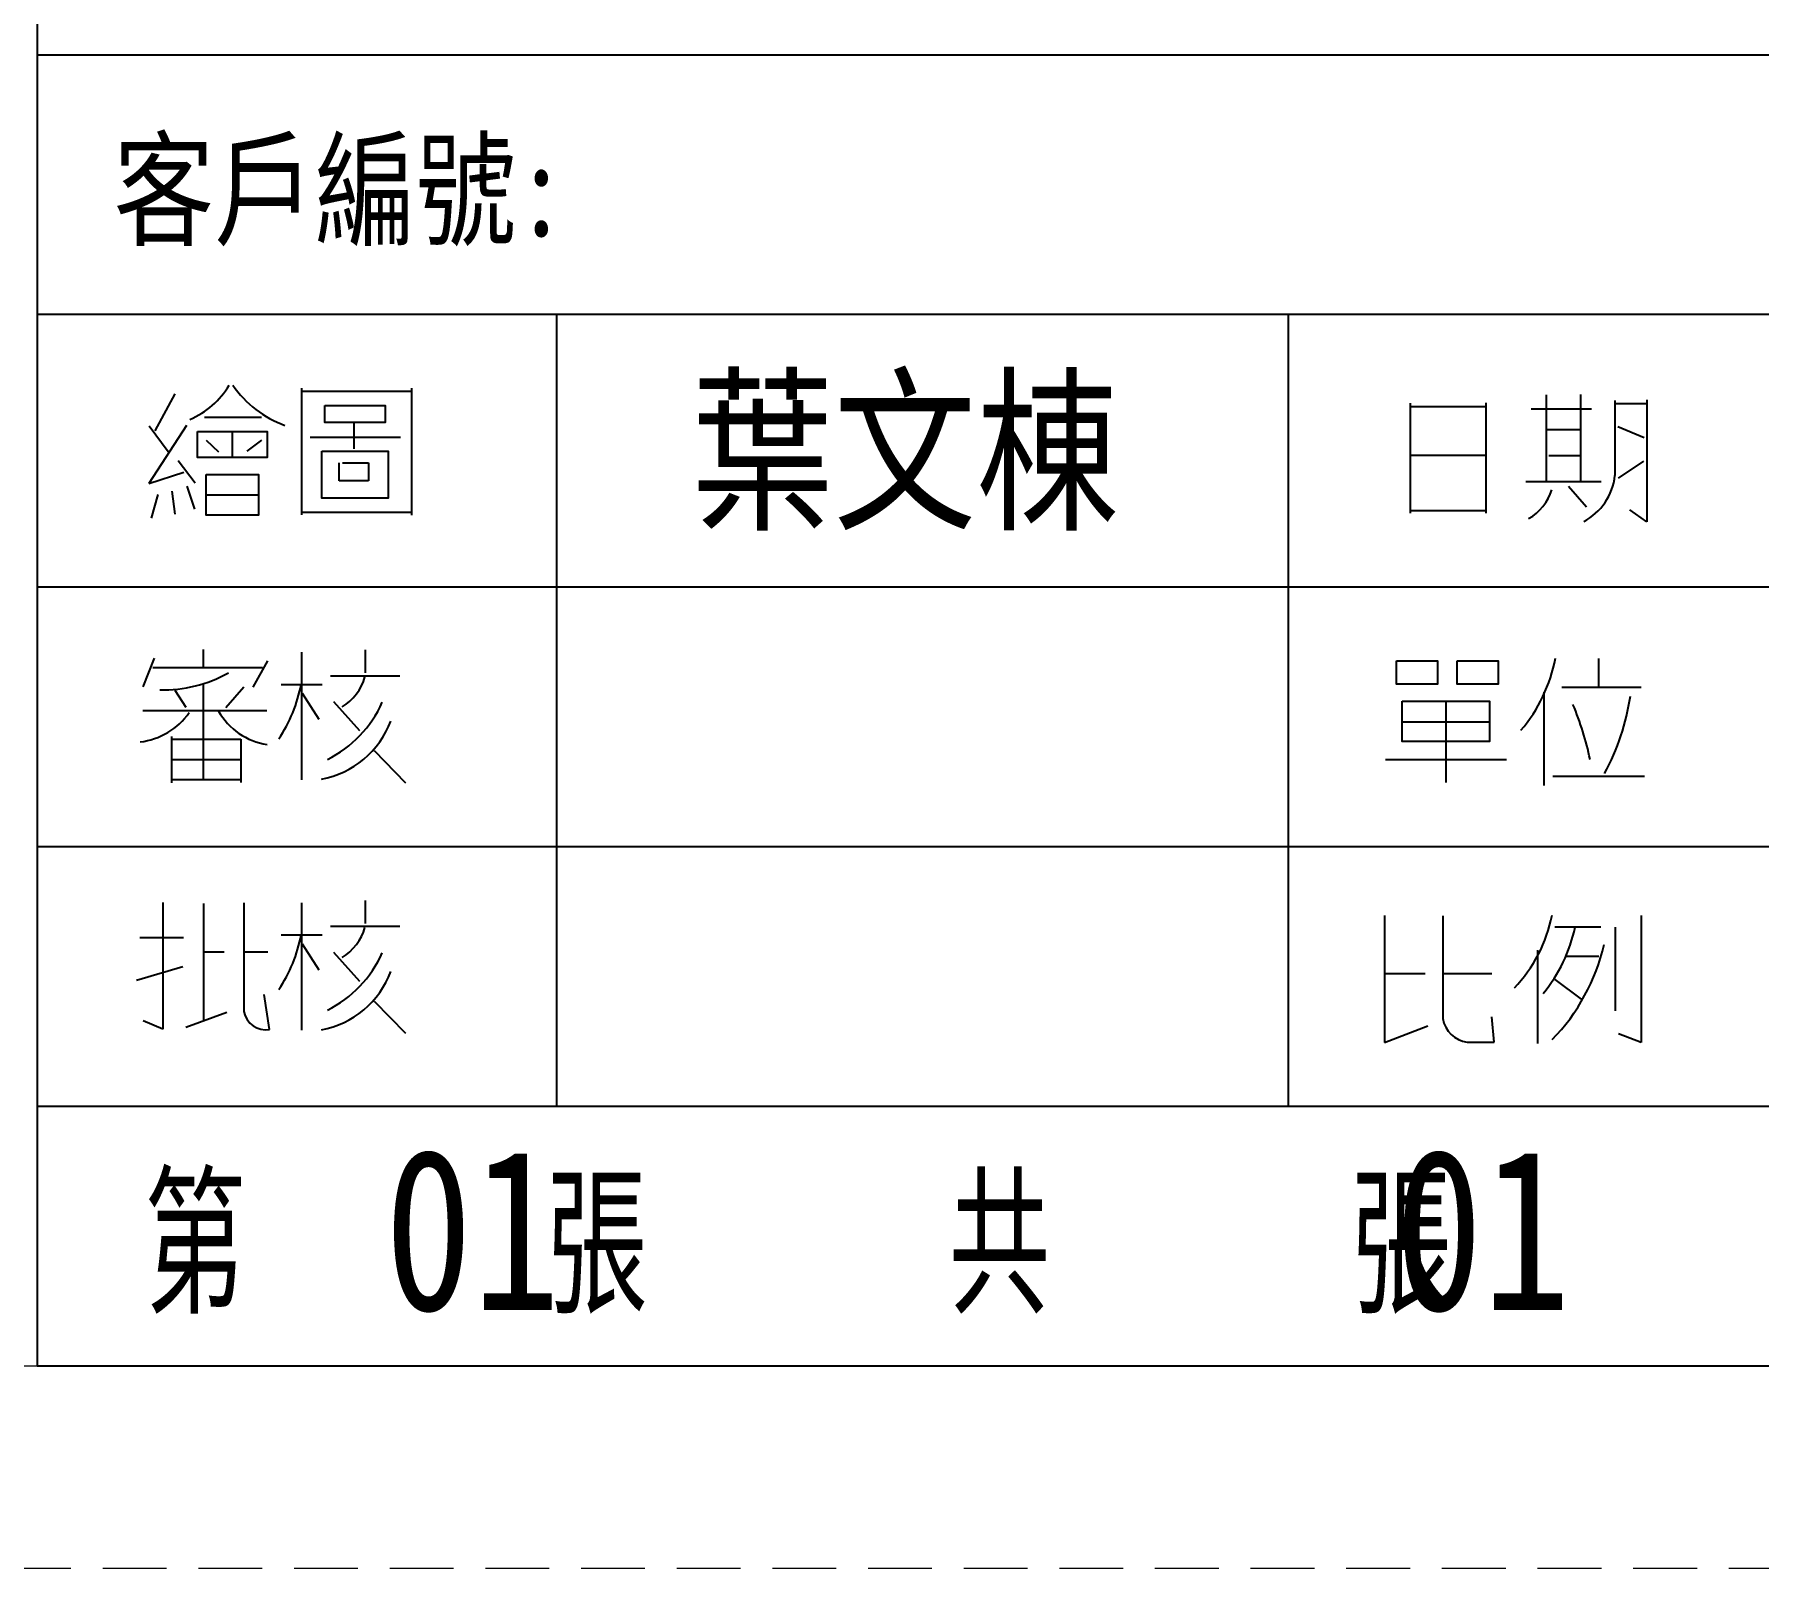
# Model space of a CAD drawing. Header units: millimetres. Extents: x 27300 to 28436, y -21252 to -20448.
# Drawn here: x 28193.1 to 28296.5, y -21251.8 to -21159.8 of the extents above; entities that cross this region are included whole.
import ezdxf

# ---------------------------------------------------------------- set-up
doc = ezdxf.new("R2010")
doc.units = ezdxf.units.MM
doc.header["$LTSCALE"] = 8
doc.linetypes.add('DASHED', pattern=[0.75, 0.5, -0.25])
doc.layers.add('A', color=7, linetype='Continuous')
doc.layers.add('dim', color=3, linetype='Continuous', lineweight=15)
doc.layers.add('MBOM-ASSIS-LAYER', color=71, linetype='Continuous', lineweight=9)
doc.styles.add('ROMANS', font='ROMANS.shx', dxfattribs={"height": 5, "bigfont": 'chineset.shx'})
doc.styles.add('style1', font='mingliu.ttc', dxfattribs={"width": 0.75})

# ---------------------------------------------------------------- blocks, each defined once
blk = doc.blocks.new('20100617.142056')
at = {"layer": 'MBOM-ASSIS-LAYER'}
blk.add_line((-12.7, 12.7), (-1176.3, 12.7), dxfattribs=at)
at = {"layer": 'MBOM-ASSIS-LAYER', "linetype": 'DASHED'}
blk.add_line((0, 0), (-1189, 0), dxfattribs=at)

msp = doc.modelspace()

# ---------------------------------------------------------------- linework, layer by layer
at = {"layer": 'A'}
for p, q in [((28193.281, -21066.776), (28193.281, -21239.657)), ((28424.048, -21161.004), (28193.281, -21161.004)), ((28424.048, -21176.579), (28193.281, -21176.579)), ((28224.434, -21176.579), (28224.434, -21224.082)), ((28268.3, -21176.579), (28268.3, -21224.082)), ((28201.543, -21181.337), (28200.344, -21183.555)), ((28209.144, -21180.984), (28209.144, -21188.58)), ((28209.144, -21181.16), (28215.684, -21181.16)), ((28215.723, -21180.984), (28215.723, -21188.6)), ((28283.764, -21181.385), (28283.764, -21186.582)), ((28285.824, -21181.371), (28285.824, -21186.539)), ((28287.883, -21181.721), (28287.883, -21186.232)), ((28289.797, -21181.692), (28289.797, -21189.006)), ((28203.31, -21182.731), (28206.728, -21182.731)), ((28275.601, -21181.896), (28275.601, -21188.483)), ((28275.628, -21182.087), (28280.176, -21182.087)), ((28280.149, -21181.869), (28280.149, -21188.483)), ((28282.873, -21182.232), (28286.481, -21182.232)), ((28287.913, -21181.911), (28289.797, -21181.911)), ((28202.23, -21183.221), (28199.991, -21186.716)), ((28200.011, -21183.241), (28201.15, -21184.792)), ((28204.98, -21183.594), (28204.98, -21185.106)), ((28212.266, -21183.104), (28212.266, -21184.635)), ((28283.764, -21183.458), (28285.824, -21183.458)), ((28288.059, -21183.283), (28289.636, -21183.955)), ((28203.428, -21184.105), (28204.155, -21184.811)), ((28206.728, -21184.105), (28205.864, -21184.772)), ((28209.654, -21183.928), (28215.075, -21183.928)), ((28201.739, -21185.322), (28202.76, -21186.676)), ((28211.402, -21186.539), (28211.402, -21185.459)), ((28211.599, -21185.459), (28213.15, -21185.459)), ((28213.15, -21185.459), (28213.15, -21186.539)), ((28275.628, -21184.999), (28280.176, -21184.999)), ((28283.916, -21185.02), (28285.824, -21185.02)), ((28288.102, -21186.393), (28289.621, -21185.371)), ((28199.991, -21186.716), (28202.073, -21186.029)), ((28202.25, -21186.873), (28202.721, -21188.247)), ((28213.15, -21186.539), (28211.402, -21186.539)), ((28282.537, -21186.582), (28287.065, -21186.582)), ((28285.112, -21186.867), (28286.187, -21188.108)), ((28200.521, -21187.363), (28200.128, -21188.777)), ((28201.366, -21187.167), (28201.543, -21188.541)), ((28203.487, -21187.383), (28206.512, -21187.383)), ((28209.183, -21188.423), (28215.704, -21188.423)), ((28275.628, -21188.32), (28280.176, -21188.32)), ((28289.797, -21189.006), (28288.774, -21188.29)), ((28424.048, -21192.932), (28193.281, -21192.932)), ((28200.294, -21197.183), (28199.614, -21198.899)), ((28203.245, -21196.664), (28203.245, -21197.719)), ((28209.13, -21196.825), (28209.13, -21204.476)), ((28212.976, -21198.059), (28212.976, -21196.682)), ((28286.899, -21197.209), (28286.899, -21198.899)), ((28200.222, -21197.737), (28206.805, -21197.737)), ((28207.091, -21197.343), (28206.214, -21198.917)), ((28210.865, -21198.237), (28215.033, -21198.237)), ((28201.546, -21199.095), (28202.19, -21200.132)), ((28203.245, -21198.791), (28203.245, -21204.459)), ((28205.678, -21198.917), (28204.605, -21200.168)), ((28207.914, -21198.756), (28210.364, -21198.756)), ((28209.166, -21199.292), (28210.167, -21200.847)), ((28283.618, -21199.221), (28283.618, -21204.833)), ((28284.705, -21198.919), (28289.455, -21198.919)), ((28199.614, -21200.329), (28207.055, -21200.329)), ((28211.044, -21199.793), (28212.618, -21201.527)), ((28277.741, -21199.804), (28277.741, -21204.652)), ((28275.145, -21201.011), (28280.358, -21201.011)), ((28201.349, -21201.884), (28201.349, -21204.655)), ((28201.385, -21202.045), (28205.499, -21202.045)), ((28205.499, -21202.045), (28205.499, -21204.637)), ((28201.385, -21203.261), (28205.463, -21203.261)), ((28213.494, -21202.724), (28215.372, -21204.655)), ((28274.138, -21203.264), (28281.384, -21203.264)), ((28201.367, -21204.459), (28205.463, -21204.459)), ((28284.162, -21204.27), (28289.657, -21204.27)), ((28424.048, -21208.507), (28193.281, -21208.507)), ((28212.976, -21213.092), (28212.976, -21211.715)), ((28200.812, -21211.84), (28200.812, -21219.446)), ((28203.255, -21211.905), (28203.255, -21218.945)), ((28205.675, -21211.861), (28205.675, -21218.378)), ((28209.13, -21211.859), (28209.13, -21219.51)), ((28274.08, -21212.626), (28274.08, -21220.233)), ((28277.563, -21212.642), (28277.563, -21218.808)), ((28289.454, -21212.626), (28289.454, -21220.233)), ((28207.914, -21213.789), (28210.364, -21213.789)), ((28210.865, -21213.271), (28215.033, -21213.271)), ((28284.28, -21213.305), (28287.049, -21213.305)), ((28287.895, -21213.322), (28287.895, -21218.344)), ((28199.438, -21213.932), (28202.055, -21213.932)), ((28203.233, -21214.804), (28204.497, -21214.804)), ((28205.719, -21214.804), (28207.114, -21214.804)), ((28209.166, -21214.326), (28210.167, -21215.881)), ((28211.044, -21214.826), (28212.618, -21216.56)), ((28283.251, -21214.697), (28283.251, -21220.3)), ((28199.242, -21216.504), (28202.012, -21215.676)), ((28284.976, -21215.062), (28286.916, -21215.062)), ((28274.097, -21216.106), (28276.502, -21216.106)), ((28277.646, -21216.106), (28280.515, -21216.106)), ((28284.28, -21216.471), (28285.855, -21217.648)), ((28207.223, -21219.468), (28206.896, -21217.354)), ((28213.494, -21217.758), (28215.372, -21219.689)), ((28200.812, -21219.446), (28199.635, -21218.945)), ((28202.208, -21219.315), (28204.65, -21218.422)), ((28280.648, -21220.217), (28280.498, -21218.692)), ((28274.08, -21220.233), (28276.667, -21219.239)), ((28289.454, -21220.233), (28288.11, -21219.72)), ((28279.022, -21220.217), (28280.648, -21220.217)), ((28424.048, -21224.082), (28193.281, -21224.082)), ((28424.048, -21239.657), (28193.281, -21239.657))]:
    msp.add_line(p, q, dxfattribs=at)
for points in [[(28210.538, -21182.024), (28214.152, -21182.024), (28214.152, -21183.045), (28210.538, -21183.045)], [(28202.898, -21183.594), (28207.081, -21183.594), (28207.081, -21185.145), (28202.898, -21185.145)], [(28210.361, -21184.772), (28214.329, -21184.772), (28214.329, -21187.579), (28210.361, -21187.579)], [(28203.428, -21186.166), (28206.551, -21186.166), (28206.551, -21188.6), (28203.428, -21188.6)], [(28274.782, -21197.35), (28277.238, -21197.35), (28277.238, -21198.738), (28274.782, -21198.738)], [(28278.426, -21197.35), (28280.881, -21197.35), (28280.881, -21198.738), (28278.426, -21198.738)], [(28275.125, -21199.764), (28280.358, -21199.764), (28280.358, -21202.178), (28275.125, -21202.178)]]:
    msp.add_lwpolyline(points, close=True, dxfattribs=at)
for centre, radius, start, end in [((28200.378, -21178.125), 5.174, 293.55808, 328.78297), ((28210.309, -21177.192), 6.407, 214.34798, 250.23218), ((28284.367, -21185.862), 3.536, 297.76113, 353.99445), ((28281.189, -21186.18), 3.045, 300.05357, 342.73103), ((28275.04, -21195.398), 9.454, 319.6961, 349.08429), ((28200.884, -21191.207), 7.874, 268.17627, 299.53133), ((28209.842, -21197.391), 3.231, 302.55202, 343.49695), ((28200.499, -21197.135), 8.764, 326.06578, 349.34121), ((28207.694, -21198.339), 4.075, 209.80401, 261.2378), ((28207.575, -21196.984), 7.006, 296.36329, 336.04338), ((28268.573, -21207), 18.211, 11.83969, 22.72678), ((28274.963, -21197.425), 13.998, 331.47839, 351.63307), ((28198.967, -21198.025), 4.209, 276.6347, 324.7535), ((28209.303, -21198.98), 5.556, 280.63693, 339.18505), ((28275.548, -21210.94), 8.727, 316.31131, 348.9754), ((28200.499, -21212.168), 8.764, 326.06578, 349.34121), ((28209.842, -21212.425), 3.231, 302.55202, 343.49695), ((28276.245, -21211.297), 9.48, 320.71501, 347.66853), ((28275.459, -21211.657), 12.08, 315.87421, 347.04223), ((28207.575, -21212.017), 7.006, 296.36329, 336.04338), ((28209.303, -21214.014), 5.556, 280.63693, 339.18505), ((28207.007, -21218.131), 1.354, 190.51001, 279.21093), ((28279.246, -21218.525), 1.707, 189.5544, 262.46357)]:
    msp.add_arc(centre, radius, start, end, dxfattribs=at)

# ---------------------------------------------------------------- block references
at = {"layer": 'MBOM-ASSIS-LAYER', "xscale": 0.9558652676625827, "yscale": 0.9558652676625827, "zscale": 0.9558652676625827}
msp.add_blockref('20100617.142056', (28436.188, -21251.797), dxfattribs=at)

# ---------------------------------------------------------------- texts
at = {"layer": 'A', "style": 'ROMANS', "width": 0.75}
msp.add_text('第    張    共    張', height=8.07688, dxfattribs=at).set_placement((28199.718, -21236.505))
at = {"layer": 'dim', "color": 0, "ltscale": 0.2, "style": 'style1', "width": 0.8}
msp.add_text('客戶編號:', height=5.5324, dxfattribs=at).set_placement((28197.861, -21171.865))
at = {"layer": 'dim', "color": 6, "ltscale": 0.2, "style": 'style1', "width": 0.8}
for s, height, p in [('葉文棟', 7.8322, (28232.497, -21188.672)), ('01', 9.6694, (28214.123, -21236.293)), ('01', 9.6694, (28274.698, -21236.293))]:
    msp.add_text(s, height=height, dxfattribs=at).set_placement(p)

doc.saveas('drawing.dxf')
